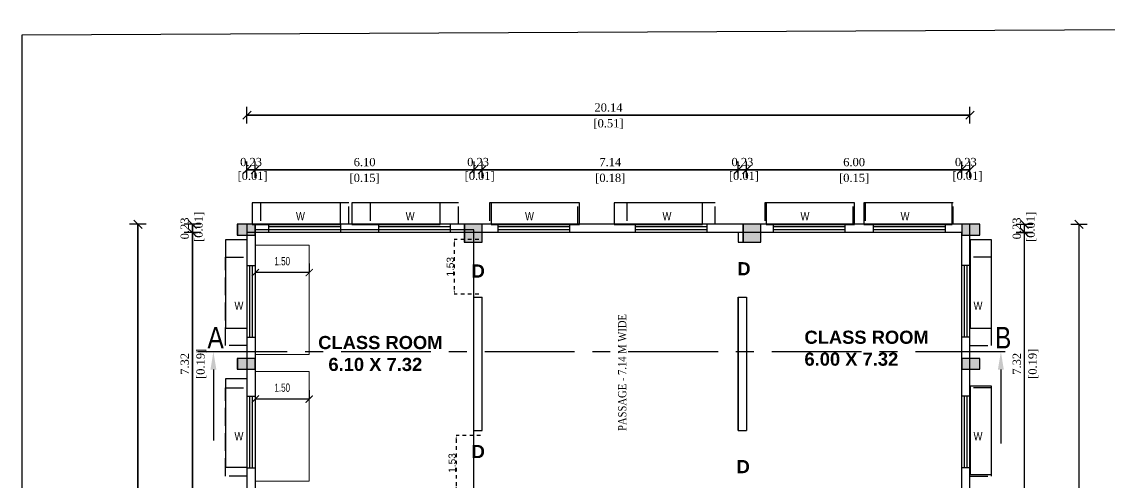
# Model space of a CAD drawing. Header units: metres. Extents: x 789 to 1127, y 8 to 183.
# Drawn here: x 908.35 to 938.64, y 86.95 to 99.77 of the extents above; entities that cross this region are included whole.
import ezdxf
from ezdxf import colors
from ezdxf.entities.mleader import LeaderData, LeaderLine
from ezdxf.math import Vec2, Vec3

# ---------------------------------------------------------------- set-up
doc = ezdxf.new("R2010")
doc.units = ezdxf.units.M
doc.header["$MEASUREMENT"] = 0
doc.header["$PDMODE"] = 96
for name, pattern in [('CABLIN', [0.35, 0.25, -0.1]), ('CENTER', [2, 1.25, -0.25, 0.25, -0.25]), ('DOT2', [0.125, 0, -0.125])]:
    doc.linetypes.add(name, pattern=pattern)
for name, color, linetype in [('BLK_1_FLR_1_CHAJJA', 6, 'Continuous'), ('BLK_1_FLR_2_CARPET_AREA', 25, 'Continuous'), ('BLK_1_FLR_2_EXIT_WIDTH_DOOR', 2, 'Continuous'), ('BLK_1_FLR_2_REGULAR_ROOM_1', 117, 'Continuous'), ('ED', 30, 'Continuous'), ('T E X T', 7, 'Continuous'), ('TEXT1', 7, 'Continuous'), ('W A L L', 125, 'Continuous')]:
    doc.layers.add(name, color=color, linetype=linetype)
doc.layers.add('BLK_1_FLR_2_BLT_UP_AREA', color=26, linetype='Continuous', plot=False)
doc.layers.add('BLK_1_FLR_2_ROOM_1_LIGHT_VENTILATION_1', color=232, linetype='Continuous', lineweight=0)
doc.styles.add('CORPORATION', font='arial.ttf')
doc.styles.add('DIM 100', font='ARIALN.TTF', dxfattribs={"width": 0.85, "height": 0.23})
doc.styles.add('PDF Arial Bold', font='arialbd.ttf')
doc.styles.add('rs', font='arial.ttf', dxfattribs={"width": 0.85})
doc.styles.get("Standard").update_dxf_attribs({"font": 'BOOKOS.TTF'})
doc.styles.add('swc', font='swissc.ttf', dxfattribs={"height": 250})
doc.dimstyles.new('Dim-outter', dxfattribs={"dimtxt": 1, "dimasz": 1, "dimexe": 0, "dimexo": 0, "dimgap": 1, "dimtad": 1, "dimlfac": -1, "dimzin": 3, "dimdsep": 46, "dimtxsty": 'CORPORATION', "dimblk": 'ARCHTICK', "dimcen": 0.125, "dimclrd": 8, "dimclre": 8, "dimclrt": 256, "dimazin": 0, "dimtfac": 0.5, "dimtix": 1, "dimtmove": 2, "dimatfit": 3, "dimfxl": 0, "dimtolj": 1, "dimtzin": 0, "dimarcsym": 0})
doc.dimstyles.new('GRID DIM 400', dxfattribs={"dimscale": 0, "dimtxt": 0.8, "dimasz": 0.2, "dimexe": 0, "dimexo": 0, "dimgap": 0.2, "dimtad": 0, "dimlfac": -0.1, "dimzin": 1, "dimdsep": 46, "dimtxsty": 'DIM 100', "dimblk": 'ARCHTICK', "dimcen": 0, "dimclrd": 256, "dimclre": 252, "dimclrt": 4, "dimazin": 0, "dimtfac": 1, "dimtix": 1, "dimtofl": 0, "dimtmove": 2, "dimatfit": 0, "dimfxl": 0, "dimtolj": 1, "dimtzin": 0, "dimarcsym": 0})
doc.dimstyles.new('STANDARD$0', dxfattribs={"dimtxt": 7, "dimasz": 3, "dimexe": 3, "dimexo": 1, "dimgap": 1.5, "dimtad": 1, "dimdec": 1, "dimzin": 1, "dimdsep": 46, "dimlunit": 4, "dimtxsty": 'Standard', "dimblk": 'OBLIQUE', "dimcen": 0.09375, "dimdle": 1, "dimclrd": 8, "dimclre": 8, "dimclrt": 7, "dimadec": 1, "dimazin": 0, "dimtfac": 1, "dimtdec": 1, "dimtix": 1, "dimtmove": 2, "dimatfit": 3, "dimldrblk": 'ARCHTICK', "dimfxl": 0, "dimfrac": 2, "dimtolj": 1, "dimtzin": 0, "dimarcsym": 0})

# ---------------------------------------------------------------- blocks, each defined once
blk = doc.blocks.new('_Oblique')
at = {"color": 0, "linetype": 'ByBlock', "lineweight": -2}
blk.add_line((-0.5, -0.5), (0.5, 0.5), dxfattribs=at)
blk = doc.blocks.new('*D352')
at = {"layer": 'Defpoints', "color": 0}
for p in [(913.101, 93.899), (914.621, 93.899), (914.921, 86.584)]:
    blk.add_point(p, dxfattribs=at)
at = {"layer": 'ED', "color": 0, "lineweight": -2}
for p, q in [((913.331, 93.899), (912.871, 93.899)), ((913.101, 86.584), (913.101, 93.899)), ((913.331, 86.584), (912.871, 86.584))]:
    blk.add_line(p, q, dxfattribs=at)
at = {"layer": 'ED', "color": 0, "lineweight": -2, "xscale": 0.23, "yscale": 0.23, "zscale": 0.23}
for p, rotation in [((913.101, 93.899), 90), ((913.101, 86.584), 270)]:
    blk.add_blockref('_Oblique', p, dxfattribs=dict(at, rotation=rotation))
at = {"layer": 'ED', "color": 0, "char_height": 0.23, "attachment_point": 5, "rotation": 90}
for s, insert in [('\\A1;[0.19]', (913.35, 90.241)), ('\\A1;7.32', (912.888, 90.241))]:
    blk.add_mtext(s, dxfattribs=dict(at, insert=insert))
blk = doc.blocks.new('*D156')
at = {"layer": 'Defpoints', "color": 0}
for p in [(913.101, 94.127), (914.621, 94.127), (914.621, 93.899)]:
    blk.add_point(p, dxfattribs=at)
at = {"layer": 'ED', "color": 0, "lineweight": -2}
for p, q in [((913.331, 94.127), (912.871, 94.127)), ((913.101, 93.899), (913.101, 94.127)), ((913.331, 93.899), (912.871, 93.899))]:
    blk.add_line(p, q, dxfattribs=at)
at = {"layer": 'ED', "color": 0, "lineweight": -2, "xscale": 0.23, "yscale": 0.23, "zscale": 0.23}
for p, rotation in [((913.101, 94.127), 90), ((913.101, 93.899), 270)]:
    blk.add_blockref('_Oblique', p, dxfattribs=dict(at, rotation=rotation))
at = {"layer": 'ED', "color": 0, "insert": (913.101, 94.013), "char_height": 0.23, "attachment_point": 5, "rotation": 90}
blk.add_mtext('\\A1;0.23\\P [0.01]', dxfattribs=at)
blk = doc.blocks.new('*D353')
at = {"layer": 'Defpoints', "color": 0}
for p in [(911.581, 94.127), (913.101, 94.127), (913.101, 40.787)]:
    blk.add_point(p, dxfattribs=at)
at = {"layer": 'ED', "color": 0, "lineweight": -2}
for p, q in [((911.811, 94.127), (911.351, 94.127)), ((911.581, 40.787), (911.581, 94.127)), ((911.811, 40.787), (911.351, 40.787))]:
    blk.add_line(p, q, dxfattribs=at)
at = {"layer": 'ED', "color": 0, "lineweight": -2, "xscale": 0.23, "yscale": 0.23, "zscale": 0.23}
for p, rotation in [((911.581, 94.127), 90), ((911.581, 40.787), 270)]:
    blk.add_blockref('_Oblique', p, dxfattribs=dict(at, rotation=rotation))
at = {"layer": 'ED', "color": 0, "char_height": 0.23, "attachment_point": 5, "rotation": 90}
for s, insert in [('\\A1;53.34', (911.37, 67.457)), ('\\A1;[1.35]', (911.83, 67.457))]:
    blk.add_mtext(s, dxfattribs=dict(at, insert=insert))
blk = doc.blocks.new('*D157')
at = {"layer": 'Defpoints', "color": 0}
for p in [(914.85, 95.647), (914.621, 94.127), (914.85, 94.127)]:
    blk.add_point(p, dxfattribs=at)
at = {"layer": 'ED', "color": 0, "lineweight": -2}
for p, q in [((914.621, 95.417), (914.621, 95.877)), ((914.85, 95.417), (914.85, 95.877)), ((914.621, 95.647), (914.85, 95.647))]:
    blk.add_line(p, q, dxfattribs=at)
at = {"layer": 'ED', "color": 0, "lineweight": -2, "xscale": 0.23, "yscale": 0.23, "zscale": 0.23, "rotation": 180}
blk.add_blockref('_Oblique', (914.621, 95.647), dxfattribs=at)
at = {"layer": 'ED', "color": 0, "lineweight": -2, "xscale": 0.23, "yscale": 0.23, "zscale": 0.23}
blk.add_blockref('_Oblique', (914.85, 95.647), dxfattribs=at)
at = {"layer": 'ED', "color": 0, "insert": (914.735, 95.647), "char_height": 0.23, "attachment_point": 5}
blk.add_mtext('\\A1;0.23\\P [0.01]', dxfattribs=at)
blk = doc.blocks.new('*D354')
at = {"layer": 'Defpoints', "color": 0}
for p in [(934.763, 95.647), (934.763, 94.127), (934.534, 93.899)]:
    blk.add_point(p, dxfattribs=at)
at = {"layer": 'ED', "color": 0, "lineweight": -2}
for p, q in [((934.534, 95.417), (934.534, 95.877)), ((934.763, 95.417), (934.763, 95.877)), ((934.534, 95.647), (934.763, 95.647))]:
    blk.add_line(p, q, dxfattribs=at)
at = {"layer": 'ED', "color": 0, "lineweight": -2, "xscale": 0.23, "yscale": 0.23, "zscale": 0.23, "rotation": 180}
blk.add_blockref('_Oblique', (934.534, 95.647), dxfattribs=at)
at = {"layer": 'ED', "color": 0, "lineweight": -2, "xscale": 0.23, "yscale": 0.23, "zscale": 0.23}
blk.add_blockref('_Oblique', (934.763, 95.647), dxfattribs=at)
at = {"layer": 'ED', "color": 0, "insert": (934.649, 95.647), "char_height": 0.23, "attachment_point": 5}
blk.add_mtext('\\A1;0.23\\P [0.01]', dxfattribs=at)
blk = doc.blocks.new('*D355')
at = {"layer": 'Defpoints', "color": 0}
for p in [(934.763, 97.167), (914.621, 94.127), (934.763, 94.127)]:
    blk.add_point(p, dxfattribs=at)
at = {"layer": 'ED', "color": 0, "lineweight": -2}
for p, q in [((914.621, 96.937), (914.621, 97.397)), ((934.763, 96.937), (934.763, 97.397)), ((914.621, 97.167), (934.763, 97.167))]:
    blk.add_line(p, q, dxfattribs=at)
at = {"layer": 'ED', "color": 0, "lineweight": -2, "xscale": 0.23, "yscale": 0.23, "zscale": 0.23, "rotation": 180}
blk.add_blockref('_Oblique', (914.621, 97.167), dxfattribs=at)
at = {"layer": 'ED', "color": 0, "lineweight": -2, "xscale": 0.23, "yscale": 0.23, "zscale": 0.23}
blk.add_blockref('_Oblique', (934.763, 97.167), dxfattribs=at)
at = {"layer": 'ED', "color": 0, "char_height": 0.23, "attachment_point": 5}
for s, insert in [('\\A1;20.14', (924.692, 97.378)), ('\\A1;[0.51]', (924.692, 96.918))]:
    blk.add_mtext(s, dxfattribs=dict(at, insert=insert))
blk = doc.blocks.new('*D177')
at = {"layer": 'Defpoints', "color": 0}
for p in [(934.286, 93.906), (936.283, 93.906), (934.443, 86.582)]:
    blk.add_point(p, dxfattribs=at)
at = {"layer": 'ED', "color": 0, "lineweight": -2}
for p, q in [((936.053, 93.906), (936.513, 93.906)), ((936.283, 86.582), (936.283, 93.906)), ((936.053, 86.582), (936.513, 86.582))]:
    blk.add_line(p, q, dxfattribs=at)
at = {"layer": 'ED', "color": 0, "lineweight": -2, "xscale": 0.23, "yscale": 0.23, "zscale": 0.23}
for p, rotation in [((936.283, 93.906), 90), ((936.283, 86.582), 270)]:
    blk.add_blockref('_Oblique', p, dxfattribs=dict(at, rotation=rotation))
at = {"layer": 'ED', "color": 0, "char_height": 0.23, "attachment_point": 5, "rotation": 90}
for s, insert in [('\\A1;[0.19]', (936.532, 90.244)), ('\\A1;7.32', (936.07, 90.244))]:
    blk.add_mtext(s, dxfattribs=dict(at, insert=insert))
blk = doc.blocks.new('*D178')
at = {"layer": 'Defpoints', "color": 0}
for p in [(934.515, 94.127), (936.283, 94.127), (934.286, 93.899)]:
    blk.add_point(p, dxfattribs=at)
at = {"layer": 'ED', "color": 0, "lineweight": -2}
for p, q in [((936.053, 94.127), (936.513, 94.127)), ((936.283, 93.899), (936.283, 94.127)), ((936.053, 93.899), (936.513, 93.899))]:
    blk.add_line(p, q, dxfattribs=at)
at = {"layer": 'ED', "color": 0, "lineweight": -2, "xscale": 0.23, "yscale": 0.23, "zscale": 0.23}
for p, rotation in [((936.283, 94.127), 90), ((936.283, 93.899), 270)]:
    blk.add_blockref('_Oblique', p, dxfattribs=dict(at, rotation=rotation))
at = {"layer": 'ED', "color": 0, "insert": (936.283, 94.013), "char_height": 0.23, "attachment_point": 5, "rotation": 90}
blk.add_mtext('\\A1;0.23\\P [0.01]', dxfattribs=at)
blk = doc.blocks.new('*D358')
at = {"layer": 'Defpoints', "color": 0}
for p in [(936.283, 94.127), (937.803, 94.127), (936.283, 40.787)]:
    blk.add_point(p, dxfattribs=at)
at = {"layer": 'ED', "color": 0, "lineweight": -2}
for p, q in [((937.573, 94.127), (938.033, 94.127)), ((937.803, 40.787), (937.803, 94.127)), ((937.573, 40.787), (938.033, 40.787))]:
    blk.add_line(p, q, dxfattribs=at)
at = {"layer": 'ED', "color": 0, "lineweight": -2, "xscale": 0.23, "yscale": 0.23, "zscale": 0.23}
for p, rotation in [((937.803, 94.127), 90), ((937.803, 40.787), 270)]:
    blk.add_blockref('_Oblique', p, dxfattribs=dict(at, rotation=rotation))
at = {"layer": 'ED', "color": 0, "char_height": 0.23, "attachment_point": 5, "rotation": 90}
for s, insert in [('\\A1;53.34', (937.592, 67.457)), ('\\A1;[1.35]', (938.052, 67.457))]:
    blk.add_mtext(s, dxfattribs=dict(at, insert=insert))
blk = doc.blocks.new('*D329')
at = {"layer": 'Defpoints', "color": 0}
for p in [(914.85, 95.647), (914.621, 94.127), (914.85, 94.127)]:
    blk.add_point(p, dxfattribs=at)
at = {"layer": 'ED', "color": 0, "lineweight": -2}
for p, q in [((914.621, 95.417), (914.621, 95.877)), ((914.85, 95.417), (914.85, 95.877)), ((914.621, 95.647), (914.85, 95.647))]:
    blk.add_line(p, q, dxfattribs=at)
at = {"layer": 'ED', "color": 0, "lineweight": -2, "xscale": 0.23, "yscale": 0.23, "zscale": 0.23, "rotation": 180}
blk.add_blockref('_Oblique', (914.621, 95.647), dxfattribs=at)
at = {"layer": 'ED', "color": 0, "lineweight": -2, "xscale": 0.23, "yscale": 0.23, "zscale": 0.23}
blk.add_blockref('_Oblique', (914.85, 95.647), dxfattribs=at)
at = {"layer": 'ED', "color": 0, "insert": (914.735, 95.647), "char_height": 0.23, "attachment_point": 5}
blk.add_mtext('\\A1;0.23\\P [0.01]', dxfattribs=at)
blk = doc.blocks.new('*D330')
at = {"layer": 'Defpoints', "color": 0}
for p in [(920.946, 95.647), (914.85, 94.127), (920.946, 91.953)]:
    blk.add_point(p, dxfattribs=at)
at = {"layer": 'ED', "color": 0, "lineweight": -2}
for p, q in [((914.85, 95.417), (914.85, 95.877)), ((920.946, 95.417), (920.946, 95.877)), ((914.85, 95.647), (920.946, 95.647))]:
    blk.add_line(p, q, dxfattribs=at)
at = {"layer": 'ED', "color": 0, "lineweight": -2, "xscale": 0.23, "yscale": 0.23, "zscale": 0.23, "rotation": 180}
blk.add_blockref('_Oblique', (914.85, 95.647), dxfattribs=at)
at = {"layer": 'ED', "color": 0, "lineweight": -2, "xscale": 0.23, "yscale": 0.23, "zscale": 0.23}
blk.add_blockref('_Oblique', (920.946, 95.647), dxfattribs=at)
at = {"layer": 'ED', "color": 0, "char_height": 0.23, "attachment_point": 5}
for s, insert in [('\\A1;6.10', (917.898, 95.857)), ('\\A1;[0.15]', (917.898, 95.398))]:
    blk.add_mtext(s, dxfattribs=dict(at, insert=insert))
blk = doc.blocks.new('*D426')
at = {"layer": 'Defpoints', "color": 0}
for p in [(928.539, 95.647), (928.31, 93.899), (928.539, 93.899)]:
    blk.add_point(p, dxfattribs=at)
at = {"layer": 'ED', "color": 0, "lineweight": -2}
for p, q in [((928.31, 95.417), (928.31, 95.877)), ((928.539, 95.417), (928.539, 95.877)), ((928.31, 95.647), (928.539, 95.647))]:
    blk.add_line(p, q, dxfattribs=at)
at = {"layer": 'ED', "color": 0, "lineweight": -2, "xscale": 0.23, "yscale": 0.23, "zscale": 0.23, "rotation": 180}
blk.add_blockref('_Oblique', (928.31, 95.647), dxfattribs=at)
at = {"layer": 'ED', "color": 0, "lineweight": -2, "xscale": 0.23, "yscale": 0.23, "zscale": 0.23}
blk.add_blockref('_Oblique', (928.539, 95.647), dxfattribs=at)
at = {"layer": 'ED', "color": 0, "insert": (928.424, 95.647), "char_height": 0.23, "attachment_point": 5}
blk.add_mtext('\\A1;0.23\\P [0.01]', dxfattribs=at)
blk = doc.blocks.new('*D331')
at = {"layer": 'Defpoints', "color": 0}
for p in [(934.534, 95.647), (928.539, 93.899), (934.534, 93.899)]:
    blk.add_point(p, dxfattribs=at)
at = {"layer": 'ED', "color": 0, "lineweight": -2}
for p, q in [((928.539, 95.417), (928.539, 95.877)), ((934.534, 95.417), (934.534, 95.877)), ((928.539, 95.647), (934.534, 95.647))]:
    blk.add_line(p, q, dxfattribs=at)
at = {"layer": 'ED', "color": 0, "lineweight": -2, "xscale": 0.23, "yscale": 0.23, "zscale": 0.23, "rotation": 180}
blk.add_blockref('_Oblique', (928.539, 95.647), dxfattribs=at)
at = {"layer": 'ED', "color": 0, "lineweight": -2, "xscale": 0.23, "yscale": 0.23, "zscale": 0.23}
blk.add_blockref('_Oblique', (934.534, 95.647), dxfattribs=at)
at = {"layer": 'ED', "color": 0, "char_height": 0.23, "attachment_point": 5}
for s, insert in [('\\A1;6.00', (931.536, 95.857)), ('\\A1;[0.15]', (931.536, 95.398))]:
    blk.add_mtext(s, dxfattribs=dict(at, insert=insert))
blk = doc.blocks.new('*D427')
at = {"layer": 'Defpoints', "color": 0}
for p in [(921.174, 95.647), (920.946, 91.668), (921.174, 91.668)]:
    blk.add_point(p, dxfattribs=at)
at = {"layer": 'ED', "color": 0, "lineweight": -2}
for p, q in [((920.946, 95.417), (920.946, 95.877)), ((921.174, 95.417), (921.174, 95.877)), ((920.946, 95.647), (921.174, 95.647))]:
    blk.add_line(p, q, dxfattribs=at)
at = {"layer": 'ED', "color": 0, "lineweight": -2, "xscale": 0.23, "yscale": 0.23, "zscale": 0.23, "rotation": 180}
blk.add_blockref('_Oblique', (920.946, 95.647), dxfattribs=at)
at = {"layer": 'ED', "color": 0, "lineweight": -2, "xscale": 0.23, "yscale": 0.23, "zscale": 0.23}
blk.add_blockref('_Oblique', (921.174, 95.647), dxfattribs=at)
at = {"layer": 'ED', "color": 0, "insert": (921.06, 95.647), "char_height": 0.23, "attachment_point": 5}
blk.add_mtext('\\A1;0.23\\P [0.01]', dxfattribs=at)
blk = doc.blocks.new('*D428')
at = {"layer": 'Defpoints', "color": 0}
for p in [(928.31, 95.647), (921.174, 91.437), (928.31, 91.437)]:
    blk.add_point(p, dxfattribs=at)
at = {"layer": 'ED', "color": 0, "lineweight": -2}
for p, q in [((921.174, 95.417), (921.174, 95.877)), ((928.31, 95.417), (928.31, 95.877)), ((921.174, 95.647), (928.31, 95.647))]:
    blk.add_line(p, q, dxfattribs=at)
at = {"layer": 'ED', "color": 0, "lineweight": -2, "xscale": 0.23, "yscale": 0.23, "zscale": 0.23, "rotation": 180}
blk.add_blockref('_Oblique', (921.174, 95.647), dxfattribs=at)
at = {"layer": 'ED', "color": 0, "lineweight": -2, "xscale": 0.23, "yscale": 0.23, "zscale": 0.23}
blk.add_blockref('_Oblique', (928.31, 95.647), dxfattribs=at)
at = {"layer": 'ED', "color": 0, "char_height": 0.23, "attachment_point": 5}
for s, insert in [('\\A1;7.14', (924.742, 95.858)), ('\\A1;[0.18]', (924.742, 95.398))]:
    blk.add_mtext(s, dxfattribs=dict(at, insert=insert))
blk = doc.blocks.new('45')
h = blk.add_hatch(color=143)
h.dxf.hatch_style = 1
h.paths.add_polyline_path([(11205.452, -3161.162), (11205.952, -3161.162), (11205.952, -3160.862), (11205.452, -3160.862)])
h = blk.add_hatch(color=85)
h.dxf.hatch_style = 1
h.paths.add_polyline_path([(11211.776, -3161.362), (11212.276, -3161.362), (11212.276, -3160.862), (11211.776, -3160.862)])
h = blk.add_hatch(color=85)
h.dxf.hatch_style = 1
h.paths.add_polyline_path([(11219.54, -3161.362), (11220.04, -3161.362), (11220.04, -3160.862), (11219.54, -3160.862)])
h = blk.add_hatch(color=143)
h.dxf.hatch_style = 1
h.paths.add_polyline_path([(11225.636, -3161.162), (11226.136, -3161.162), (11226.136, -3160.862), (11225.636, -3160.862)])
h = blk.add_hatch(color=143)
h.dxf.hatch_style = 1
h.paths.add_polyline_path([(11205.452, -3164.898), (11205.952, -3164.898), (11205.952, -3164.598), (11205.452, -3164.598)])
h = blk.add_hatch(color=143)
h.dxf.hatch_style = 1
h.paths.add_polyline_path([(11225.636, -3164.898), (11226.136, -3164.898), (11226.136, -3164.598), (11225.636, -3164.598)])
for points in [[(11205.452, -3161.162), (11205.952, -3161.162), (11205.952, -3160.862), (11205.452, -3160.862)], [(11211.776, -3161.362), (11212.276, -3161.362), (11212.276, -3160.862), (11211.776, -3160.862)], [(11219.54, -3161.362), (11220.04, -3161.362), (11220.04, -3160.862), (11219.54, -3160.862)], [(11225.636, -3161.162), (11226.136, -3161.162), (11226.136, -3160.862), (11225.636, -3160.862)], [(11205.452, -3164.898), (11205.952, -3164.898), (11205.952, -3164.598), (11205.452, -3164.598)], [(11225.636, -3164.898), (11226.136, -3164.898), (11226.136, -3164.598), (11225.636, -3164.598)]]:
    blk.add_lwpolyline(points, close=True)
blk = doc.blocks.new('369')
h = blk.add_hatch(color=143)
h.dxf.hatch_style = 1
h.paths.add_polyline_path([(11109.904, -3158.259), (11110.404, -3158.259), (11110.404, -3157.959), (11109.904, -3157.959)])
h = blk.add_hatch(color=85)
h.dxf.hatch_style = 1
h.paths.add_polyline_path([(11116.229, -3158.459), (11116.729, -3158.459), (11116.729, -3157.959), (11116.229, -3157.959)])
h = blk.add_hatch(color=85)
h.dxf.hatch_style = 1
h.paths.add_polyline_path([(11123.993, -3158.459), (11124.493, -3158.459), (11124.493, -3157.959), (11123.993, -3157.959)])
h = blk.add_hatch(color=143)
h.dxf.hatch_style = 1
h.paths.add_polyline_path([(11130.089, -3158.259), (11130.589, -3158.259), (11130.589, -3157.959), (11130.089, -3157.959)])
h = blk.add_hatch(color=143)
h.dxf.hatch_style = 1
h.paths.add_polyline_path([(11109.904, -3161.995), (11110.404, -3161.995), (11110.404, -3161.696), (11109.904, -3161.696)])
h = blk.add_hatch(color=143)
h.dxf.hatch_style = 1
h.paths.add_polyline_path([(11130.089, -3161.995), (11130.589, -3161.995), (11130.589, -3161.696), (11130.089, -3161.696)])
for points in [[(11109.904, -3158.259), (11110.404, -3158.259), (11110.404, -3157.959), (11109.904, -3157.959)], [(11116.229, -3158.459), (11116.729, -3158.459), (11116.729, -3157.959), (11116.229, -3157.959)], [(11123.993, -3158.459), (11124.493, -3158.459), (11124.493, -3157.959), (11123.993, -3157.959)], [(11130.089, -3158.259), (11130.589, -3158.259), (11130.589, -3157.959), (11130.089, -3157.959)], [(11109.904, -3161.995), (11110.404, -3161.995), (11110.404, -3161.696), (11109.904, -3161.696)], [(11130.089, -3161.995), (11130.589, -3161.995), (11130.589, -3161.696), (11130.089, -3161.696)]]:
    blk.add_lwpolyline(points, close=True)
blk = doc.blocks.new('_ArchTick')
at = {"color": 0, "linetype": 'ByBlock', "const_width": 0.15}
blk.add_lwpolyline([(-0.5, -0.5), (0.5, 0.5)], dxfattribs=at)
blk = doc.blocks.new('*D134')
at = {"layer": 'BLK_1_FLR_2_ROOM_1_LIGHT_VENTILATION_1', "lineweight": -2}
for p, q in [((914.853, 89.511), (914.853, 89.261)), ((916.353, 89.511), (916.353, 89.261)), ((916.353, 89.261), (914.853, 89.261))]:
    blk.add_line(p, q, dxfattribs=at)
at = {"layer": 'Defpoints', "color": 0}
for p in [(914.853, 89.553), (916.353, 89.553), (914.853, 89.261)]:
    blk.add_point(p, dxfattribs=at)
at = {"layer": 'BLK_1_FLR_2_ROOM_1_LIGHT_VENTILATION_1', "lineweight": -2, "xscale": 0.2, "yscale": 0.2, "zscale": 0.2, "rotation": 180}
blk.add_blockref('_ArchTick', (914.853, 89.261), dxfattribs=at)
at = {"layer": 'BLK_1_FLR_2_ROOM_1_LIGHT_VENTILATION_1', "lineweight": -2, "xscale": 0.2, "yscale": 0.2, "zscale": 0.2}
blk.add_blockref('_ArchTick', (916.353, 89.261), dxfattribs=at)
at = {"layer": 'BLK_1_FLR_2_ROOM_1_LIGHT_VENTILATION_1', "insert": (915.603, 89.578), "char_height": 0.23, "attachment_point": 5, "style": 'DIM 100'}
blk.add_mtext('\\A1;1.50', dxfattribs=at)
blk = doc.blocks.new('*D135')
at = {"layer": 'BLK_1_FLR_2_ROOM_1_LIGHT_VENTILATION_1', "lineweight": -2}
for p, q in [((914.853, 93.032), (914.853, 92.782)), ((916.353, 93.032), (916.353, 92.782)), ((916.353, 92.782), (914.853, 92.782))]:
    blk.add_line(p, q, dxfattribs=at)
at = {"layer": 'Defpoints', "color": 0}
for p in [(914.853, 93.074), (916.353, 93.074), (914.853, 92.782)]:
    blk.add_point(p, dxfattribs=at)
at = {"layer": 'BLK_1_FLR_2_ROOM_1_LIGHT_VENTILATION_1', "lineweight": -2, "xscale": 0.2, "yscale": 0.2, "zscale": 0.2, "rotation": 180}
blk.add_blockref('_ArchTick', (914.853, 92.782), dxfattribs=at)
at = {"layer": 'BLK_1_FLR_2_ROOM_1_LIGHT_VENTILATION_1', "lineweight": -2, "xscale": 0.2, "yscale": 0.2, "zscale": 0.2}
blk.add_blockref('_ArchTick', (916.353, 92.782), dxfattribs=at)
at = {"layer": 'BLK_1_FLR_2_ROOM_1_LIGHT_VENTILATION_1', "insert": (915.603, 93.1), "char_height": 0.23, "attachment_point": 5, "style": 'DIM 100'}
blk.add_mtext('\\A1;1.50', dxfattribs=at)
blk = doc.blocks.new('*D136')
at = {"layer": 'BLK_1_FLR_2_EXIT_WIDTH_DOOR', "linetype": 'DOT2', "lineweight": -2, "ltscale": 0.05}
for p, q in [((921.129, 88.246), (920.449, 88.246)), ((920.449, 88.146), (920.449, 86.818)), ((921.129, 86.718), (920.449, 86.718))]:
    blk.add_line(p, q, dxfattribs=at)
at = {"layer": 'BLK_1_FLR_2_EXIT_WIDTH_DOOR', "ltscale": 0.05}
for points in [[(920.432, 88.146), (920.466, 88.146), (920.449, 88.246)], [(920.432, 86.818), (920.466, 86.818), (920.449, 86.718)]]:
    blk.add_solid(points, dxfattribs=at)
at = {"layer": 'Defpoints', "color": 0, "ltscale": 0.05}
for p in [(921.129, 88.246), (920.449, 86.718), (921.129, 86.718)]:
    blk.add_point(p, dxfattribs=at)
at = {"layer": 'BLK_1_FLR_2_EXIT_WIDTH_DOOR', "ltscale": 0.05, "insert": (920.337, 87.482), "char_height": 0.2, "attachment_point": 5, "rotation": 90, "style": 'CORPORATION'}
blk.add_mtext('\\A1;1.53', dxfattribs=at)
blk = doc.blocks.new('*D137')
at = {"layer": 'BLK_1_FLR_2_EXIT_WIDTH_DOOR', "linetype": 'DOT2', "lineweight": -2, "ltscale": 0.05}
for p, q in [((921.078, 93.708), (920.397, 93.708)), ((920.397, 93.608), (920.397, 92.28)), ((921.078, 92.18), (920.397, 92.18))]:
    blk.add_line(p, q, dxfattribs=at)
at = {"layer": 'BLK_1_FLR_2_EXIT_WIDTH_DOOR', "ltscale": 0.05}
for points in [[(920.381, 93.608), (920.414, 93.608), (920.397, 93.708)], [(920.381, 92.28), (920.414, 92.28), (920.397, 92.18)]]:
    blk.add_solid(points, dxfattribs=at)
at = {"layer": 'Defpoints', "color": 0, "ltscale": 0.05}
for p in [(921.078, 93.708), (920.397, 92.18), (921.078, 92.18)]:
    blk.add_point(p, dxfattribs=at)
at = {"layer": 'BLK_1_FLR_2_EXIT_WIDTH_DOOR', "ltscale": 0.05, "insert": (920.285, 92.944), "char_height": 0.2, "attachment_point": 5, "rotation": 90, "style": 'CORPORATION'}
blk.add_mtext('\\A1;1.53', dxfattribs=at)

msp = doc.modelspace()

# ---------------------------------------------------------------- hatches: boundary and pattern name
h = msp.add_hatch(color=256)
h.dxf.hatch_style = 1
h.paths.add_polyline_path([(914.34951, 93.82888), (914.84951, 93.82888), (914.84951, 94.12885), (914.34951, 94.12885)])
h = msp.add_hatch(color=256)
h.dxf.hatch_style = 1
h.paths.add_polyline_path([(920.67388, 93.62885), (921.17388, 93.62885), (921.17388, 94.12885), (920.67388, 94.12885)])
h = msp.add_hatch(color=256)
h.dxf.hatch_style = 1
h.paths.add_polyline_path([(928.43828, 93.62885), (928.93828, 93.62885), (928.93828, 94.12885), (928.43828, 94.12885)])
h = msp.add_hatch(color=256)
h.dxf.hatch_style = 1
h.paths.add_polyline_path([(934.53428, 93.82888), (935.03428, 93.82888), (935.03428, 94.12885), (934.53428, 94.12885)])
h = msp.add_hatch(color=256)
h.dxf.hatch_style = 1
h.paths.add_polyline_path([(914.34951, 90.09008), (914.84951, 90.09008), (914.84951, 90.39005), (914.34951, 90.39005)])
h = msp.add_hatch(color=256)
h.dxf.hatch_style = 1
h.paths.add_polyline_path([(934.53428, 90.09008), (935.03428, 90.09008), (935.03428, 90.39005), (934.53428, 90.39005)])

# ---------------------------------------------------------------- linework, layer by layer
at = {"layer": 'BLK_1_FLR_1_CHAJJA', "linetype": 'Continuous'}
for points in [[(914.76795, 94.72603), (914.76795, 94.12608), (917.22795, 94.12608), (917.22795, 94.72603)], [(917.54249, 94.72603), (917.54249, 94.12608), (920.00249, 94.12608), (920.00249, 94.72603)], [(921.42195, 94.72603), (921.42195, 94.12608), (923.88195, 94.12608), (923.88195, 94.72603)], [(924.84787, 94.72603), (924.84787, 94.12608), (927.30787, 94.12608), (927.30787, 94.72603)], [(929.08733, 94.72603), (929.08733, 94.12608), (931.54733, 94.12608), (931.54733, 94.72603)], [(931.80734, 94.72603), (931.80734, 94.12608), (934.26734, 94.12608), (934.26734, 94.72603)], [(914.02399, 91.23434), (914.62395, 91.23434), (914.62395, 93.69434), (914.02399, 93.69434)], [(935.36587, 93.69625), (934.76591, 93.69625), (934.76591, 91.23625), (935.36587, 91.23625)], [(914.02399, 87.36327), (914.62395, 87.36327), (914.62395, 89.82327), (914.02399, 89.82327)], [(935.36587, 89.61926), (934.76591, 89.61926), (934.76591, 87.15926), (935.36587, 87.15926)]]:
    msp.add_lwpolyline(points, close=True, dxfattribs=at)
at = {"layer": 'BLK_1_FLR_2_BLT_UP_AREA', "color": 26}
msp.add_lwpolyline([(934.76288, 40.78747), (934.76288, 94.12747), (914.62091, 94.12747), (914.62091, 40.78747)], close=True, dxfattribs=at)
at = {"layer": 'BLK_1_FLR_2_CARPET_AREA', "color": 15}
msp.add_lwpolyline([(914.85255, 93.89887), (914.85255, 86.45275), (917.4726, 86.45783), (918.81709, 86.45529), (918.81709, 86.45529), (918.81709, 86.45529), (920.94551, 86.45529), (920.94551, 93.89887)], close=True, dxfattribs=at)
at = {"layer": 'BLK_1_FLR_2_REGULAR_ROOM_1', "color": 3}
for points in [[(914.85241, 93.97094), (914.85241, 86.58113), (917.47246, 86.58621), (918.81695, 86.58367), (918.81695, 86.58367), (918.81695, 86.58367), (920.94551, 86.58367), (920.94551, 93.97094)], [(914.85255, 93.89887), (914.85255, 86.45275), (917.4726, 86.45783), (918.81709, 86.45529), (918.81709, 86.45529), (918.81709, 86.45529), (920.94551, 86.45529), (920.94551, 93.89887)]]:
    msp.add_lwpolyline(points, close=True, dxfattribs=at)
at = {"layer": 'BLK_1_FLR_2_ROOM_1_LIGHT_VENTILATION_1', "color": 3}
for points in [[(914.85255, 90.49832), (914.85255, 93.54633), (916.35255, 93.54633), (916.35255, 90.49832)], [(914.85255, 86.97688), (914.85255, 90.02488), (916.35255, 90.02488), (916.35255, 86.97688)]]:
    msp.add_lwpolyline(points, close=True, dxfattribs=at)
at = {"layer": 'TEXT1', "color": 12}
msp.add_lwpolyline([(985.81404, 99.7669), (908.34527, 99.39811), (908.34527, 33.14967), (985.81404, 33.14967)], close=True, dxfattribs=at)
at = {"layer": 'W A L L'}
for p, q in [((934.76288, 97.16747), (914.62091, 97.16747)), ((934.76288, 95.64747), (914.62091, 95.64747)), ((911.58091, 94.12747), (911.58091, 40.78747)), ((913.10091, 94.12747), (913.10091, 40.78747)), ((914.84951, 94.12885), (914.34951, 94.12885)), ((914.34951, 94.12885), (914.34951, 93.82888)), ((934.76288, 94.12747), (914.62091, 94.12747)), ((934.76288, 94.12747), (914.62091, 94.12747)), ((914.62091, 94.12747), (914.62091, 40.78747)), ((914.84951, 93.82888), (914.84951, 94.12885)), ((914.84951, 94.12747), (914.84951, 52.31653)), ((921.17388, 94.12885), (920.67388, 94.12885)), ((920.67388, 94.12885), (920.67388, 93.62885)), ((921.17388, 93.62885), (921.17388, 94.12885)), ((928.93828, 94.12885), (928.43828, 94.12885)), ((928.43828, 94.12885), (928.43828, 93.62885)), ((928.93828, 93.62885), (928.93828, 94.12885)), ((935.03428, 94.12885), (934.53428, 94.12885)), ((934.53428, 94.12885), (934.53428, 93.82888)), ((934.76288, 40.78747), (934.76288, 94.12747)), ((935.03428, 93.82888), (935.03428, 94.12885)), ((936.28288, 40.78747), (936.28288, 94.12747)), ((937.80288, 40.78747), (937.80288, 94.12747)), ((914.34951, 93.82888), (914.84951, 93.82888)), ((934.53428, 93.89887), (914.62091, 93.89887)), ((920.67388, 93.62885), (921.17388, 93.62885)), ((928.30991, 93.89887), (928.30991, 93.62885)), ((928.43828, 93.62885), (928.93828, 93.62885)), ((934.53428, 78.43027), (934.53428, 93.89887)), ((934.53428, 93.82888), (935.03428, 93.82888)), ((928.30991, 92.10049), (928.30991, 88.38343)), ((928.53851, 92.10049), (928.53851, 88.38343)), ((914.84951, 90.39005), (914.34951, 90.39005)), ((914.34951, 90.39005), (914.34951, 90.09008)), ((914.84951, 90.09008), (914.84951, 90.39005)), ((935.03428, 90.39005), (934.53428, 90.39005)), ((934.53428, 90.39005), (934.53428, 90.09008)), ((935.03428, 90.09008), (935.03428, 90.39005)), ((914.34951, 90.09008), (914.84951, 90.09008)), ((934.53428, 90.09008), (935.03428, 90.09008))]:
    msp.add_line(p, q, dxfattribs=at)
at = {"layer": 'W A L L', "linetype": 'CABLIN', "lineweight": -2, "ltscale": 2}
for p, q in [((915.22405, 94.72634), (914.99405, 94.72634)), ((914.99405, 94.72634), (914.99405, 94.12634)), ((917.45405, 94.72634), (915.22405, 94.72634)), ((917.45405, 94.12634), (917.45405, 94.72634)), ((918.28091, 94.72634), (918.05091, 94.72634)), ((918.05091, 94.72634), (918.05091, 94.12634)), ((920.51091, 94.72634), (918.28091, 94.72634)), ((920.51091, 94.12634), (920.51091, 94.72634)), ((921.6056, 94.72634), (921.3756, 94.72634)), ((921.3756, 94.72634), (921.3756, 94.12634)), ((923.8356, 94.72634), (921.6056, 94.72634)), ((923.8356, 94.12634), (923.8356, 94.72634)), ((925.43491, 94.72634), (925.20491, 94.72634)), ((925.20491, 94.72634), (925.20491, 94.12634)), ((927.66491, 94.72634), (925.43491, 94.72634)), ((927.66491, 94.12634), (927.66491, 94.72634)), ((929.28048, 94.72634), (929.05048, 94.72634)), ((929.05048, 94.72634), (929.05048, 94.12634)), ((931.51048, 94.72634), (929.28048, 94.72634)), ((931.51048, 94.12634), (931.51048, 94.72634)), ((932.06969, 94.72634), (931.83969, 94.72634)), ((931.83969, 94.72634), (931.83969, 94.12634)), ((934.29969, 94.72634), (932.06969, 94.72634)), ((934.29969, 94.12634), (934.29969, 94.72634)), ((914.02203, 92.98037), (914.02203, 93.21037)), ((914.02203, 93.21037), (914.62203, 93.21037)), ((935.36176, 93.21037), (934.76176, 93.21037)), ((935.36176, 92.98037), (935.36176, 93.21037)), ((914.02203, 90.75037), (914.02203, 92.98037)), ((935.36176, 90.75037), (935.36176, 92.98037)), ((914.62203, 90.75037), (914.02203, 90.75037)), ((934.76176, 90.75037), (935.36176, 90.75037)), ((914.02203, 89.34564), (914.02203, 89.57564)), ((914.02203, 89.57564), (914.62203, 89.57564)), ((935.36176, 89.57564), (934.76176, 89.57564)), ((935.36176, 89.34564), (935.36176, 89.57564)), ((914.02203, 87.11564), (914.02203, 89.34564)), ((935.36176, 87.11564), (935.36176, 89.34564)), ((914.62203, 87.11564), (914.02203, 87.11564)), ((934.76176, 87.11564), (935.36176, 87.11564))]:
    msp.add_line(p, q, dxfattribs=at)
at = {"layer": 'W A L L', "lineweight": -2, "ltscale": 0.5}
for p, q in [((915.22405, 94.12634), (915.22405, 93.89885)), ((917.22405, 94.05259), (915.22405, 94.05259)), ((917.22405, 93.97259), (915.22405, 93.97259)), ((917.22405, 94.12634), (917.22405, 93.89885)), ((918.28091, 94.12634), (918.28091, 93.89885)), ((920.28091, 94.05259), (918.28091, 94.05259)), ((920.28091, 93.97259), (918.28091, 93.97259)), ((920.28091, 94.12634), (920.28091, 93.89885)), ((921.6056, 94.12634), (921.6056, 93.89885)), ((923.6056, 94.05259), (921.6056, 94.05259)), ((923.6056, 93.97259), (921.6056, 93.97259)), ((923.6056, 94.12634), (923.6056, 93.89885)), ((925.43491, 94.12634), (925.43491, 93.89885)), ((927.43491, 94.05259), (925.43491, 94.05259)), ((927.43491, 93.97259), (925.43491, 93.97259)), ((927.43491, 94.12634), (927.43491, 93.89885)), ((929.28048, 94.12634), (929.28048, 93.89885)), ((931.28048, 94.05259), (929.28048, 94.05259)), ((931.28048, 93.97259), (929.28048, 93.97259)), ((931.28048, 94.12634), (931.28048, 93.89885)), ((932.06969, 94.12634), (932.06969, 93.89885)), ((934.06969, 94.05259), (932.06969, 94.05259)), ((934.06969, 93.97259), (932.06969, 93.97259)), ((934.06969, 94.12634), (934.06969, 93.89885)), ((928.30991, 93.62885), (928.53851, 93.62885)), ((914.62203, 92.98037), (914.84951, 92.98037)), ((914.69577, 90.98037), (914.69577, 92.98037)), ((914.77577, 90.98037), (914.77577, 92.98037)), ((934.76176, 92.98037), (934.53428, 92.98037)), ((934.60802, 90.98037), (934.60802, 92.98037)), ((934.68802, 90.98037), (934.68802, 92.98037)), ((920.94551, 88.38343), (920.94551, 92.10049)), ((920.94551, 92.10049), (921.17411, 92.10049)), ((921.17411, 88.38343), (921.17411, 92.10049)), ((928.30991, 92.10049), (928.53851, 92.10049)), ((928.30991, 88.38343), (928.30991, 92.10049)), ((914.62203, 90.98037), (914.84951, 90.98037)), ((934.76176, 90.98037), (934.53428, 90.98037)), ((914.62203, 89.34564), (914.84951, 89.34564)), ((914.69577, 87.34564), (914.69577, 89.34564)), ((914.77577, 87.34564), (914.77577, 89.34564)), ((934.76176, 89.34564), (934.53428, 89.34564)), ((934.60802, 87.34564), (934.60802, 89.34564)), ((934.68802, 87.34564), (934.68802, 89.34564)), ((920.94551, 88.38343), (921.17411, 88.38343)), ((928.30991, 88.38343), (928.53851, 88.38343)), ((914.62203, 87.34564), (914.84951, 87.34564)), ((934.76176, 87.34564), (934.53428, 87.34564))]:
    msp.add_line(p, q, dxfattribs=at)
at = {"layer": 'W A L L', "linetype": 'CENTER', "ltscale": 2}
msp.add_line((913.24384, 90.58265), (935.87781, 90.58265), dxfattribs=at)

# ---------------------------------------------------------------- block references
at = {"lineweight": -3}
for name, p in [('45', (-10291.09911, 3254.98962)), ('369', (-10195.55161, 3252.08695))]:
    msp.add_blockref(name, p, dxfattribs=at)

# ---------------------------------------------------------------- texts
at = {"layer": 'T E X T', "linetype": 'CABLIN', "lineweight": -2, "ltscale": 2, "char_height": 0.23, "attachment_point": 5, "style": 'swc'}
for insert in [(916.10991, 94.35456), (919.16677, 94.35456), (922.49146, 94.35456), (926.32077, 94.35456), (930.16634, 94.35456), (932.95554, 94.35456), (914.3959, 91.86242), (934.98789, 91.86242), (914.3959, 88.22769), (934.98789, 88.22769)]:
    msp.add_mtext('\\A1;W', dxfattribs=dict(at, insert=insert))
at = {"layer": 'T E X T', "char_height": 0.36575, "attachment_point": 7, "style": 'PDF Arial Bold'}
for insert in [(928.28211, 92.70797), (920.87881, 92.64435), (920.87881, 87.61739), (928.26145, 87.19735)]:
    msp.add_mtext('D', dxfattribs=dict(at, insert=insert))
at = {"layer": 'T E X T', "insert": (925.19468, 88.37249), "char_height": 0.23, "attachment_point": 7, "rotation": 90.008072, "style": 'rs'}
msp.add_mtext_dynamic_manual_height_columns('{\\fTimes New Roman|b0|i0|c0|p18;\\C7;PASSAGE - 7.14 M WIDE }', width=4.7922622, gutter_width=1.25, heights=[0.78989], dxfattribs=at)
at = {"layer": 'T E X T', "lineweight": -2, "ltscale": 0.9, "char_height": 0.6, "attachment_point": 5, "style": 'swc'}
for s, insert in [('\\A1;A', (913.74671, 90.97019)), ('\\A1;B', (935.68635, 90.97019))]:
    msp.add_mtext(s, dxfattribs=dict(at, insert=insert))
at = {"layer": 'T E X T', "char_height": 0.3657525, "attachment_point": 7, "style": 'PDF Arial Bold'}
for s, insert, width in [(' CLASS ROOM\\P   6.10 X 7.32', (916.46325, 90.03737), 3.6063441), ('CLASS ROOM\\P6.00 X 7.32', (930.15197, 90.18442), 3.4898972)]:
    msp.add_mtext(s, dxfattribs=dict(at, insert=insert, width=width))

# ---------------------------------------------------------------- dimensions: what is measured, and where the dimension line sits
at = {"layer": 'BLK_1_FLR_2_EXIT_WIDTH_DOOR', "color": 2, "ltscale": 0.05}
for base, p1, p2, picture, middle in [((920.39722, 92.17988), (921.07768, 93.70824), (921.07768, 92.17988), '*D137', (920.28504, 92.94406)), ((920.44895, 86.71756), (921.1294, 88.24592), (921.1294, 86.71756), '*D136', (920.33676, 87.48174))]:
    dim = msp.add_linear_dim(base=base, p1=p1, p2=p2, angle=90, dimstyle='Dim-outter', override={"dimtxt": 0.2, "dimasz": 0.1, "dimgap": 0.01, "dimpost": '\\X', "dimsah": 1, "dimclrd": 256, "dimclre": 256}, dxfattribs=at)
    dim.commit()
    dim.dimension.update_dxf_attribs({"geometry": picture, "text_midpoint": middle})
at = {"layer": 'BLK_1_FLR_2_ROOM_1_LIGHT_VENTILATION_1', "color": 232}
for base, p1, p2, picture, middle in [((914.85255, 92.78214), (916.35255, 93.07414), (914.85255, 93.07414), '*D135', (915.60255, 93.09957)), ((914.85255, 89.26069), (916.35255, 89.55269), (914.85255, 89.55269), '*D134', (915.60255, 89.57812))]:
    dim = msp.add_linear_dim(base=base, p1=p1, p2=p2, angle=180, dimstyle='GRID DIM 400', override={"dimscale": 1, "dimtxt": 0.23, "dimtad": 1, "dimtoh": 1, "dimclre": 256, "dimclrt": 256, "dimtmove": 0}, dxfattribs=at)
    dim.commit()
    dim.dimension.update_dxf_attribs({"geometry": picture, "text_midpoint": middle})
at = {"layer": 'ED'}
for base, p1, p2, picture, middle in [((934.76288, 97.16747), (914.62091, 94.12747), (934.76288, 94.12747), '*D355', (924.69189, 97.16747)), ((920.94551, 95.64747), (914.84951, 94.12747), (920.94551, 91.95279), '*D330', (917.89751, 95.64747)), ((928.30991, 95.64747), (921.17411, 91.43693), (928.30991, 91.43693), '*D428', (924.74201, 95.64747)), ((934.53428, 95.64747), (928.53851, 93.89887), (934.53428, 93.89887), '*D331', (931.53639, 95.64747))]:
    dim = msp.add_linear_dim(base=base, p1=p1, p2=p2, dimstyle='STANDARD$0', override={"dimscale": 1, "dimtxt": 0.23, "dimasz": 0.23, "dimexe": 0.23, "dimexo": 0.23, "dimgap": 0.09, "dimdec": 2, "dimlunit": 2, "dimpost": '\\X', "dimsah": 0, "dimcen": 0.09, "dimdle": 0, "dimclrd": 0, "dimclre": 0, "dimclrt": 0, "dimtfac": 1, "dimtdec": 2, "dimtix": 0, "dimtofl": 0, "dimfxl": 0.23, "dimfxlon": 1, "dimfrac": 0}, dxfattribs=at)
    dim.commit()
    dim.dimension.update_dxf_attribs({"geometry": picture, "text_midpoint": middle})
for base, p1, p2, picture, middle in [((914.84951, 95.64747), (914.62091, 94.12747), (914.84951, 94.12747), '*D157', (914.73521, 95.64747)), ((914.84951, 95.64747), (914.62091, 94.12747), (914.84951, 94.12747), '*D329', (914.73521, 95.64747)), ((921.17411, 95.64747), (920.94551, 91.66817), (921.17411, 91.66817), '*D427', (921.05981, 95.64747)), ((928.53851, 95.64747), (928.30991, 93.89887), (928.53851, 93.89887), '*D426', (928.42421, 95.64747)), ((934.76288, 95.64747), (934.53428, 93.89887), (934.76288, 94.12747), '*D354', (934.64858, 95.64747))]:
    dim = msp.add_linear_dim(base=base, p1=p1, p2=p2, dimstyle='STANDARD$0', override={"dimscale": 1, "dimtxt": 0.23, "dimasz": 0.23, "dimexe": 0.23, "dimexo": 0.23, "dimgap": 0.09, "dimdec": 2, "dimlunit": 2, "dimpost": '\\X', "dimsah": 0, "dimcen": 0.09, "dimdle": 0, "dimclrd": 0, "dimclre": 0, "dimclrt": 0, "dimtfac": 1, "dimtdec": 2, "dimtix": 0, "dimtofl": 0, "dimfxl": 0.23, "dimfxlon": 1, "dimfrac": 0}, dxfattribs=at)
    dim.commit()
    dim.dimension.update_dxf_attribs({"geometry": picture, "text_midpoint": middle, "dimtype": 160})
for base, p1, p2, picture, middle in [((911.58091, 94.12747), (913.10091, 40.78747), (913.10091, 94.12747), '*D353', (911.58091, 67.45747)), ((937.80288, 94.12747), (936.28288, 40.78747), (936.28288, 94.12747), '*D358', (937.80288, 67.45747)), ((913.10091, 93.89887), (914.92144, 86.58367), (914.62091, 93.89887), '*D352', (913.10091, 90.24127)), ((936.28288, 93.90599), (934.44273, 86.58219), (934.28649, 93.90599), '*D177', (936.28288, 90.24409))]:
    dim = msp.add_linear_dim(base=base, p1=p1, p2=p2, angle=270, dimstyle='STANDARD$0', override={"dimscale": 1, "dimtxt": 0.23, "dimasz": 0.23, "dimexe": 0.23, "dimexo": 0.23, "dimgap": 0.09, "dimdec": 2, "dimlunit": 2, "dimpost": '\\X', "dimsah": 0, "dimcen": 0.09, "dimdle": 0, "dimclrd": 0, "dimclre": 0, "dimclrt": 0, "dimtfac": 1, "dimtdec": 2, "dimtix": 0, "dimtofl": 0, "dimfxl": 0.23, "dimfxlon": 1, "dimfrac": 0}, dxfattribs=at)
    dim.commit()
    dim.dimension.update_dxf_attribs({"geometry": picture, "text_midpoint": middle})
for base, p1, p2, picture, middle in [((913.10091, 94.12747), (914.62091, 93.89887), (914.62091, 94.12747), '*D156', (913.10091, 94.01317)), ((936.28288, 94.12747), (934.28649, 93.89887), (934.51509, 94.12747), '*D178', (936.28288, 94.01317))]:
    dim = msp.add_linear_dim(base=base, p1=p1, p2=p2, angle=270, dimstyle='STANDARD$0', override={"dimscale": 1, "dimtxt": 0.23, "dimasz": 0.23, "dimexe": 0.23, "dimexo": 0.23, "dimgap": 0.09, "dimdec": 2, "dimlunit": 2, "dimpost": '\\X', "dimsah": 0, "dimcen": 0.09, "dimdle": 0, "dimclrd": 0, "dimclre": 0, "dimclrt": 0, "dimtfac": 1, "dimtdec": 2, "dimtix": 0, "dimtofl": 0, "dimfxl": 0.23, "dimfxlon": 1, "dimfrac": 0}, dxfattribs=at)
    dim.commit()
    dim.dimension.update_dxf_attribs({"geometry": picture, "text_midpoint": middle, "dimtype": 160})

# ---------------------------------------------------------------- leaders
at = {"lineweight": -2, "ltscale": 0.1}
ml = msp.add_multileader_mtext('Standard', dxfattribs=at)
ml.set_content('', color=256)
ml.set_leader_properties()
ml.build(insert=Vec2(0, 0))
ml.multileader.update_dxf_attribs({"text_right_attachment_type": 6, "dogleg_length": 0.000255, "arrow_head_size": 0.5})
ctx = ml.context
ctx.base_point, ctx.char_height, ctx.arrow_head_size, ctx.landing_gap_size, ctx.plane_origin = Vec3(913.68525, 88.20153), 0.18, 0.5, 0, Vec3(913.68525, 90.58265)
ctx.right_attachment = 6
notes = []
notes.append((ctx, [(1, (1, 1, 0), (913.68499, 88.11153), (1, 0), 0.000255, [(0, [(913.68525, 90.58265)], 0, [])])]))
ctx.mtext.insert, ctx.mtext.flow_direction = Vec3(913.68525, 89.37153), 5
ml = msp.add_multileader_mtext('Standard', dxfattribs=at)
ml.set_content('', color=256)
ml.set_leader_properties()
ml.build(insert=Vec2(0, 0))
ml.multileader.update_dxf_attribs({"text_right_attachment_type": 6, "dogleg_length": 0.000255, "arrow_head_size": 0.5})
ctx = ml.context
ctx.base_point, ctx.char_height, ctx.arrow_head_size, ctx.landing_gap_size, ctx.plane_origin = Vec3(935.62489, 88.11153), 0.18, 0.5, 0, Vec3(935.62489, 90.58265)
ctx.right_attachment = 6
notes.append((ctx, [(1, (1, 1, 0), (935.62464, 88.02153), (1, 0), 0.000255, [(0, [(935.62489, 90.58265)], 0, [])])]))
ctx.mtext.insert, ctx.mtext.flow_direction = Vec3(935.62489, 89.37153), 5
for ctx, leaders in notes:
    for number, flags, end, landing, length, lines in leaders:
        leader = LeaderData()
        leader.index, (leader.has_last_leader_line, leader.has_dogleg_vector, leader.attachment_direction) = number, flags
        leader.last_leader_point, leader.dogleg_vector, leader.dogleg_length = Vec3(end), Vec3(landing), length
        for number, points, colour, breaks in lines:
            line = LeaderLine()
            line.index, line.vertices, line.color, line.breaks = number, Vec3.list(points), colors.encode_raw_color(colour), breaks
            leader.lines.append(line)
        ctx.leaders.append(leader)

doc.saveas('drawing.dxf')
